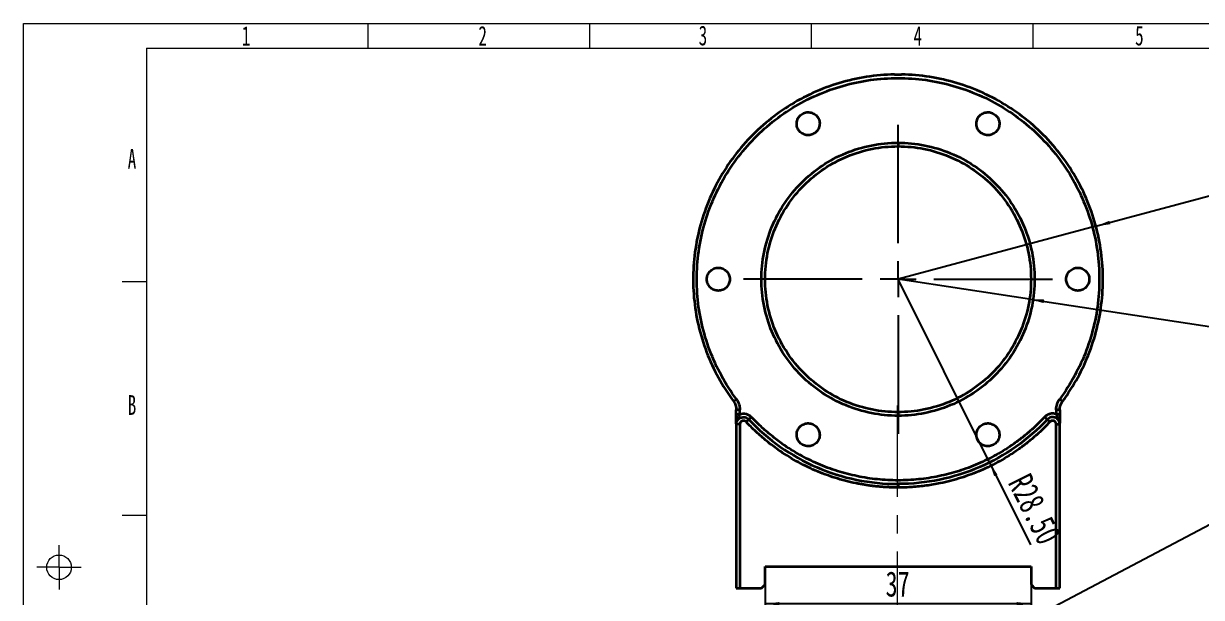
# Model space of a CAD drawing. Header units: millimetres. Extents: x 5 to 292, y 3 to 206.
# Drawn here: x 4.5 to 168.4, y 126.4 to 206.2 of the extents above; entities that cross this region are included whole.
import ezdxf

# ---------------------------------------------------------------- set-up
doc = ezdxf.new("R2010")
doc.units = ezdxf.units.MM
doc.linetypes.add('CENTERX2', pattern=[20.32, 12.7, -2.54, 2.54, -2.54])
doc.layers.add('10', color=7, linetype='Continuous')
doc.layers.add('SLD-0', color=7, linetype='Continuous')
doc.styles.add('SLDTEXTSTYLE1', font='TXT', dxfattribs={"width": 0.7})
doc.styles.add('SLDTEXTSTYLE13', font='TXT', dxfattribs={"width": 0.627273})
doc.styles.add('SLDTEXTSTYLE7', font='TXT', dxfattribs={"width": 0.638186})
doc.dimstyles.new('SLDDIMSTYLE0', dxfattribs={"dimtxt": 3.5, "dimasz": 2, "dimexe": 0, "dimexo": 0.0625, "dimgap": 0.875, "dimtad": 2, "dimrnd": 1e-09, "dimzin": 4, "dimdsep": 46, "dimtxsty": 'SLDTEXTSTYLE1', "dimsah": 1, "dimcen": 0, "dimadec": 0, "dimazin": 1, "dimtfac": 1, "dimtofl": 0, "dimtmove": 0, "dimatfit": 3, "dimfxl": 0, "dimfrac": 2, "dimtolj": 1, "dimtzin": 12, "dimarcsym": 0})
doc.dimstyles.new('SLDDIMSTYLE1', dxfattribs={"dimtxt": 3.5, "dimasz": 2, "dimexe": 0, "dimexo": 0.0625, "dimgap": 0.875, "dimtad": 2, "dimrnd": 1e-09, "dimzin": 12, "dimdsep": 46, "dimtxsty": 'SLDTEXTSTYLE1', "dimsah": 1, "dimcen": 0.09, "dimadec": 0, "dimazin": 3, "dimtfac": 1, "dimtofl": 0, "dimtmove": 0, "dimatfit": 3, "dimfxl": 0, "dimfrac": 2, "dimtolj": 1, "dimtzin": 12, "dimarcsym": 0})
doc.dimstyles.new('SLDDIMSTYLE4', dxfattribs={"dimtxt": 3.5, "dimasz": 2, "dimexe": 0, "dimexo": 0.0625, "dimgap": 0.875, "dimtad": 0, "dimtih": 1, "dimtoh": 1, "dimrnd": 1e-09, "dimzin": 12, "dimdsep": 46, "dimtxsty": 'SLDTEXTSTYLE1', "dimsah": 1, "dimcen": 0, "dimadec": 0, "dimazin": 3, "dimtfac": 1, "dimtofl": 0, "dimtmove": 0, "dimatfit": 3, "dimfxl": 0, "dimfrac": 2, "dimtolj": 1, "dimtzin": 12, "dimarcsym": 0})

# ---------------------------------------------------------------- blocks, each defined once
blk = doc.blocks.new('_D')
at = {"layer": '10'}
for q in [(183.76, 186.09), (126.15, 170.65)]:
    blk.add_line((153.68, 178.03), q, dxfattribs=at)
blk.add_solid([(153.68, 178.03), (155.67, 178.31), (155.54, 178.79)], dxfattribs=at)
at = {"layer": '10', "insert": (173.71, 188.07), "char_height": 3.5, "attachment_point": 1, "rotation": 15, "style": 'SLDTEXTSTYLE1'}
blk.add_mtext('R28.50', dxfattribs=at)
blk = doc.blocks.new('_D_1')
at = {"layer": '10'}
for q in [(126.15, 170.65), (183.27, 162)]:
    blk.add_line((144.44, 167.88), q, dxfattribs=at)
blk.add_solid([(144.44, 167.88), (146.38, 167.33), (146.45, 167.83)], dxfattribs=at)
at = {"layer": '10', "insert": (174.84, 167.83), "char_height": 3.5, "attachment_point": 1, "rotation": 351.3821, "style": 'SLDTEXTSTYLE1'}
blk.add_mtext('R18.50', dxfattribs=at)
blk = doc.blocks.new('_D_2')
at = {"layer": '10'}
for p, q in [((107.65, 128.15), (107.65, 123.47)), ((144.65, 128.15), (144.65, 123.47)), ((144.65, 125.47), (107.65, 125.47))]:
    blk.add_line(p, q, dxfattribs=at)
for points in [[(107.65, 125.47), (109.65, 125.22), (109.65, 125.72)], [(144.65, 125.47), (142.65, 125.72), (142.65, 125.22)]]:
    blk.add_solid(points, dxfattribs=at)
at = {"layer": '10', "insert": (124.42, 129.98), "char_height": 3.5, "attachment_point": 1, "style": 'SLDTEXTSTYLE1'}
blk.add_mtext('37', dxfattribs=at)
blk = doc.blocks.new('_D_3')
at = {"layer": '10'}
for q in [(126.15, 170.65), (144.57, 133.68)]:
    blk.add_line((138.86, 145.14), q, dxfattribs=at)
blk.add_solid([(138.86, 145.14), (139.52, 143.24), (139.97, 143.47)], dxfattribs=at)
at = {"layer": '10', "insert": (144.5, 143.92), "char_height": 3.5, "attachment_point": 1, "rotation": 296.4813, "style": 'SLDTEXTSTYLE1'}
blk.add_mtext('R28.50', dxfattribs=at)
blk = doc.blocks.new('SW_CENTERMARKSYMBOL_0')
at = {"layer": '10', "color": 0}
for p, q in [((0, 5), (0, 21.5)), ((0, 0), (0, 2.5)), ((-5, 0), (-21.5, 0)), ((0, 0), (-2.5, 0)), ((0, 0), (0, -2.5)), ((0, 0), (2.5, 0)), ((5, 0), (21.5, 0)), ((0, -5), (0, -21.5))]:
    blk.add_line(p, q, dxfattribs=at)
blk = doc.blocks.new('SW_SYMBOL_HOLE_DEPTH')
at = {"layer": '10', "color": 0}
for p, q in [((0, 875), (800, 875)), ((400, 875), (400, 75)), ((100, 555), (400, 75)), ((700, 555), (400, 75))]:
    blk.add_line(p, q, dxfattribs=at)
blk = doc.blocks.new('_D_12')
at = {"layer": '10'}
for p, q in [((137.61, 119.71), (169.58, 136.56)), ((169.58, 136.56), (196.9, 136.56)), ((136.5, 119.13), (137.61, 119.71))]:
    blk.add_line(p, q, dxfattribs=at)
blk.add_solid([(137.61, 119.71), (139.5, 120.43), (139.26, 120.87)], dxfattribs=at)
at = {"layer": '10', "xscale": 0.004511737089201878, "yscale": 0.004511737089201878, "zscale": 0.004511737089201878}
for p in [(189.94, 141.6), (186.27, 137.08)]:
    blk.add_blockref('SW_SYMBOL_HOLE_DEPTH', p, dxfattribs=at)
at = {"layer": '10', "char_height": 3.5, "attachment_point": 1}
for s, insert, style in [('2 x M3 - 6H', (170.83, 145.59), 'SLDTEXTSTYLE13'), ('6', (195.15, 145.59), 'SLDTEXTSTYLE1'), ('%%c', (176.02, 141.09), 'SLDTEXTSTYLE1'), ('2.5', (180.14, 141.07), 'SLDTEXTSTYLE1'), ('5', (190.17, 141.07), 'SLDTEXTSTYLE1')]:
    blk.add_mtext(s, dxfattribs=dict(at, insert=insert, style=style))

msp = doc.modelspace()

# ---------------------------------------------------------------- linework, layer by layer
at = {"color": 7, "linetype": 'Continuous', "lineweight": 35}
for p, q in [((125.647, 199.124), (125.647, 199.149)), ((126.647, 199.149), (126.647, 199.124)), ((126.147, 189.654), (126.147, 189.154)), ((103.253, 153.679), (103.655, 153.977)), ((104.147, 152.488), (103.647, 152.488)), ((103.647, 151.869), (103.647, 152.488)), ((104.147, 151.869), (104.147, 152.488)), ((148.147, 152.488), (148.147, 151.869)), ((148.647, 152.488), (148.147, 152.488)), ((148.639, 153.977), (149.04, 153.679)), ((148.647, 152.488), (148.647, 151.869)), ((103.647, 151.869), (104.147, 151.869)), ((105.011, 150.797), (105.376, 151.139)), ((126.147, 152.154), (126.147, 151.654)), ((146.918, 151.139), (147.282, 150.797)), ((148.147, 151.869), (148.647, 151.869)), ((104.147, 150.455), (103.647, 150.455)), ((103.647, 150.455), (103.647, 127.654)), ((104.147, 150.455), (104.147, 127.654)), ((148.147, 127.654), (148.147, 150.455)), ((148.147, 150.455), (148.647, 150.455)), ((148.647, 127.654), (148.647, 150.455)), ((126.147, 142.154), (126.147, 141.654)), ((107.647, 130.654), (144.647, 130.654)), ((107.647, 128.154), (107.647, 130.654)), ((144.647, 130.654), (144.647, 128.154)), ((107.147, 127.654), (107.647, 128.154)), ((144.647, 128.154), (145.147, 127.654)), ((103.647, 127.654), (104.147, 127.654)), ((104.147, 127.654), (107.147, 127.654)), ((145.147, 127.654), (148.147, 127.654)), ((148.147, 127.654), (148.647, 127.654))]:
    msp.add_line(p, q, dxfattribs=at)
for points, knots in [([(125.647, 199.149), (123.045, 199.104), (120.45, 198.699), (115.465, 197.204), (113.076, 196.113), (108.681, 193.325), (106.677, 191.628), (103.2, 187.755), (101.729, 185.58), (99.43, 180.911), (98.602, 178.418), (97.651, 173.302), (97.528, 170.678), (97.997, 165.495), (98.588, 162.936), (100.442, 158.073), (101.703, 155.769), (103.253, 153.679)], [0, 0, 0, 0, 0.125, 0.125, 0.25, 0.25, 0.375, 0.375, 0.5, 0.5, 0.625, 0.625, 0.75, 0.75, 0.875, 0.875, 1, 1, 1, 1]), ([(103.655, 153.977), (102.12, 156.047), (100.873, 158.33), (99.048, 163.15), (98.471, 165.686), (98.029, 170.821), (98.165, 173.419), (99.14, 178.48), (99.978, 180.943), (102.296, 185.546), (103.774, 187.687), (107.259, 191.484), (109.265, 193.14), (113.653, 195.844), (116.034, 196.891), (120.993, 198.296), (123.57, 198.654), (128.724, 198.654), (131.3, 198.296), (136.259, 196.891), (138.641, 195.844), (143.028, 193.14), (145.034, 191.484), (148.519, 187.687), (149.998, 185.546), (152.315, 180.943), (153.154, 178.48), (154.129, 173.419), (154.265, 170.821), (153.823, 165.686), (153.245, 163.15), (151.421, 158.33), (150.173, 156.047), (148.639, 153.977)], [0, 0, 0, 0, 0.0625, 0.0625, 0.125, 0.125, 0.1875, 0.1875, 0.25, 0.25, 0.3125, 0.3125, 0.375, 0.375, 0.4375, 0.4375, 0.5, 0.5, 0.5625, 0.5625, 0.625, 0.625, 0.6875, 0.6875, 0.75, 0.75, 0.8125, 0.8125, 0.875, 0.875, 0.9375, 0.9375, 1, 1, 1, 1]), ([(149.04, 153.679), (150.59, 155.769), (151.852, 158.073), (153.705, 162.936), (154.296, 165.495), (154.765, 170.678), (154.643, 173.302), (153.692, 178.418), (152.864, 180.911), (150.565, 185.58), (149.093, 187.755), (145.617, 191.628), (143.612, 193.325), (139.218, 196.113), (136.828, 197.204), (131.844, 198.699), (129.248, 199.104), (126.647, 199.149)], [0, 0, 0, 0, 0.125, 0.125, 0.25, 0.25, 0.375, 0.375, 0.5, 0.5, 0.625, 0.625, 0.75, 0.75, 0.875, 0.875, 1, 1, 1, 1]), ([(114.447, 190.919), (114.265, 190.814), (114.063, 190.745), (113.648, 190.691), (113.435, 190.705), (113.03, 190.813), (112.839, 190.907), (112.507, 191.162), (112.366, 191.323), (112.156, 191.686), (112.088, 191.888), (112.033, 192.303), (112.047, 192.516), (112.155, 192.921), (112.25, 193.112), (112.505, 193.444), (112.665, 193.585), (112.847, 193.69)], [0, 0, 0, 0, 0.125, 0.125, 0.25, 0.25, 0.375, 0.375, 0.5, 0.5, 0.625, 0.625, 0.75, 0.75, 0.875, 0.875, 1, 1, 1, 1]), ([(112.847, 193.69), (113.028, 193.795), (113.23, 193.863), (113.646, 193.918), (113.859, 193.904), (114.263, 193.796), (114.455, 193.701), (114.787, 193.446), (114.928, 193.286), (115.137, 192.923), (115.206, 192.721), (115.26, 192.305), (115.246, 192.092), (115.138, 191.688), (115.044, 191.496), (114.789, 191.164), (114.628, 191.023), (114.447, 190.919)], [0, 0, 0, 0, 0.125, 0.125, 0.25, 0.25, 0.375, 0.375, 0.5, 0.5, 0.625, 0.625, 0.75, 0.75, 0.875, 0.875, 1, 1, 1, 1]), ([(137.847, 190.919), (137.665, 191.023), (137.505, 191.164), (137.25, 191.496), (137.155, 191.688), (137.047, 192.092), (137.033, 192.305), (137.088, 192.721), (137.156, 192.923), (137.366, 193.286), (137.507, 193.446), (137.839, 193.701), (138.03, 193.796), (138.435, 193.904), (138.648, 193.918), (139.063, 193.863), (139.265, 193.795), (139.447, 193.69)], [0, 0, 0, 0, 0.125, 0.125, 0.25, 0.25, 0.375, 0.375, 0.5, 0.5, 0.625, 0.625, 0.75, 0.75, 0.875, 0.875, 1, 1, 1, 1]), ([(139.447, 193.69), (139.628, 193.585), (139.789, 193.444), (140.044, 193.112), (140.138, 192.921), (140.246, 192.516), (140.26, 192.303), (140.206, 191.888), (140.137, 191.686), (139.928, 191.323), (139.787, 191.162), (139.455, 190.907), (139.263, 190.813), (138.859, 190.705), (138.646, 190.691), (138.23, 190.745), (138.028, 190.814), (137.847, 190.919)], [0, 0, 0, 0, 0.125, 0.125, 0.25, 0.25, 0.375, 0.375, 0.5, 0.5, 0.625, 0.625, 0.75, 0.75, 0.875, 0.875, 1, 1, 1, 1]), ([(126.147, 151.654), (124.903, 151.654), (123.66, 151.776), (121.22, 152.261), (120.025, 152.624), (117.727, 153.576), (116.625, 154.165), (114.557, 155.547), (113.591, 156.339), (111.832, 158.098), (111.04, 159.064), (109.658, 161.132), (109.069, 162.234), (108.117, 164.532), (107.754, 165.727), (107.269, 168.167), (107.147, 169.41), (107.147, 171.897), (107.269, 173.141), (107.754, 175.58), (108.117, 176.776), (109.069, 179.074), (109.658, 180.176), (111.04, 182.243), (111.832, 183.209), (113.591, 184.968), (114.557, 185.761), (116.625, 187.142), (117.727, 187.731), (120.025, 188.683), (121.22, 189.046), (123.66, 189.531), (124.903, 189.654), (126.147, 189.654)], [0, 0, 0, 0, 0.0625, 0.0625, 0.125, 0.125, 0.1875, 0.1875, 0.25, 0.25, 0.3125, 0.3125, 0.375, 0.375, 0.4375, 0.4375, 0.5, 0.5, 0.5625, 0.5625, 0.625, 0.625, 0.6875, 0.6875, 0.75, 0.75, 0.8125, 0.8125, 0.875, 0.875, 0.9375, 0.9375, 1, 1, 1, 1]), ([(126.147, 152.154), (124.936, 152.154), (123.725, 152.273), (121.35, 152.745), (120.186, 153.099), (117.948, 154.025), (116.875, 154.599), (114.862, 155.944), (113.921, 156.716), (112.209, 158.428), (111.437, 159.369), (110.092, 161.382), (109.518, 162.455), (108.592, 164.693), (108.238, 165.857), (107.766, 168.232), (107.647, 169.443), (107.647, 171.864), (107.766, 173.075), (108.238, 175.45), (108.592, 176.615), (109.518, 178.852), (110.092, 179.925), (111.437, 181.938), (112.209, 182.879), (113.921, 184.591), (114.862, 185.363), (116.875, 186.709), (117.948, 187.282), (120.186, 188.209), (121.35, 188.562), (123.725, 189.034), (124.936, 189.154), (126.147, 189.154)], [0, 0, 0, 0, 0.0625, 0.0625, 0.125, 0.125, 0.1875, 0.1875, 0.25, 0.25, 0.3125, 0.3125, 0.375, 0.375, 0.4375, 0.4375, 0.5, 0.5, 0.5625, 0.5625, 0.625, 0.625, 0.6875, 0.6875, 0.75, 0.75, 0.8125, 0.8125, 0.875, 0.875, 0.9375, 0.9375, 1, 1, 1, 1]), ([(126.147, 189.654), (127.39, 189.654), (128.634, 189.531), (131.073, 189.046), (132.269, 188.683), (134.567, 187.731), (135.669, 187.142), (137.737, 185.761), (138.702, 184.968), (140.461, 183.209), (141.254, 182.243), (142.636, 180.176), (143.225, 179.074), (144.176, 176.776), (144.539, 175.58), (145.024, 173.141), (145.147, 171.897), (145.147, 169.41), (145.024, 168.167), (144.539, 165.727), (144.176, 164.532), (143.225, 162.234), (142.636, 161.132), (141.254, 159.064), (140.461, 158.098), (138.702, 156.339), (137.737, 155.547), (135.669, 154.165), (134.567, 153.576), (132.269, 152.624), (131.073, 152.261), (128.634, 151.776), (127.39, 151.654), (126.147, 151.654)], [0, 0, 0, 0, 0.0625, 0.0625, 0.125, 0.125, 0.1875, 0.1875, 0.25, 0.25, 0.3125, 0.3125, 0.375, 0.375, 0.4375, 0.4375, 0.5, 0.5, 0.5625, 0.5625, 0.625, 0.625, 0.6875, 0.6875, 0.75, 0.75, 0.8125, 0.8125, 0.875, 0.875, 0.9375, 0.9375, 1, 1, 1, 1]), ([(126.147, 189.154), (127.358, 189.154), (128.568, 189.034), (130.943, 188.562), (132.108, 188.209), (134.345, 187.282), (135.418, 186.709), (137.432, 185.363), (138.372, 184.591), (140.084, 182.879), (140.856, 181.938), (142.202, 179.925), (142.775, 178.852), (143.702, 176.615), (144.055, 175.45), (144.527, 173.075), (144.647, 171.864), (144.647, 169.443), (144.527, 168.232), (144.055, 165.857), (143.702, 164.693), (142.775, 162.455), (142.202, 161.382), (140.856, 159.369), (140.084, 158.428), (138.372, 156.716), (137.432, 155.944), (135.418, 154.599), (134.345, 154.025), (132.108, 153.099), (130.943, 152.745), (128.568, 152.273), (127.358, 152.154), (126.147, 152.154)], [0, 0, 0, 0, 0.0625, 0.0625, 0.125, 0.125, 0.1875, 0.1875, 0.25, 0.25, 0.3125, 0.3125, 0.375, 0.375, 0.4375, 0.4375, 0.5, 0.5, 0.5625, 0.5625, 0.625, 0.625, 0.6875, 0.6875, 0.75, 0.75, 0.8125, 0.8125, 0.875, 0.875, 0.9375, 0.9375, 1, 1, 1, 1]), ([(99.547, 170.654), (99.547, 170.863), (99.588, 171.072), (99.749, 171.459), (99.867, 171.637), (100.163, 171.933), (100.341, 172.052), (100.728, 172.212), (100.937, 172.254), (101.356, 172.254), (101.566, 172.212), (101.953, 172.052), (102.13, 171.933), (102.426, 171.637), (102.545, 171.459), (102.705, 171.072), (102.747, 170.863), (102.747, 170.654)], [0, 0, 0, 0, 0.125, 0.125, 0.25, 0.25, 0.375, 0.375, 0.5, 0.5, 0.625, 0.625, 0.75, 0.75, 0.875, 0.875, 1, 1, 1, 1]), ([(149.547, 170.654), (149.547, 170.863), (149.588, 171.072), (149.749, 171.459), (149.867, 171.637), (150.163, 171.933), (150.341, 172.052), (150.728, 172.212), (150.937, 172.254), (151.356, 172.254), (151.566, 172.212), (151.953, 172.052), (152.13, 171.933), (152.426, 171.637), (152.545, 171.459), (152.705, 171.072), (152.747, 170.863), (152.747, 170.654)], [0, 0, 0, 0, 0.125, 0.125, 0.25, 0.25, 0.375, 0.375, 0.5, 0.5, 0.625, 0.625, 0.75, 0.75, 0.875, 0.875, 1, 1, 1, 1]), ([(102.747, 170.654), (102.747, 170.444), (102.705, 170.235), (102.545, 169.848), (102.426, 169.67), (102.13, 169.374), (101.953, 169.256), (101.566, 169.095), (101.356, 169.054), (100.937, 169.054), (100.728, 169.095), (100.341, 169.256), (100.163, 169.374), (99.867, 169.67), (99.749, 169.848), (99.588, 170.235), (99.547, 170.444), (99.547, 170.654)], [0, 0, 0, 0, 0.125, 0.125, 0.25, 0.25, 0.375, 0.375, 0.5, 0.5, 0.625, 0.625, 0.75, 0.75, 0.875, 0.875, 1, 1, 1, 1]), ([(152.747, 170.654), (152.747, 170.444), (152.705, 170.235), (152.545, 169.848), (152.426, 169.67), (152.13, 169.374), (151.953, 169.256), (151.566, 169.095), (151.356, 169.054), (150.937, 169.054), (150.728, 169.095), (150.341, 169.256), (150.163, 169.374), (149.867, 169.67), (149.749, 169.848), (149.588, 170.235), (149.547, 170.444), (149.547, 170.654)], [0, 0, 0, 0, 0.125, 0.125, 0.25, 0.25, 0.375, 0.375, 0.5, 0.5, 0.625, 0.625, 0.75, 0.75, 0.875, 0.875, 1, 1, 1, 1]), ([(103.655, 153.977), (103.813, 153.763), (103.937, 153.524), (104.104, 153.019), (104.147, 152.754), (104.147, 152.488)], [0, 0, 0, 0, 0.5, 0.5, 1, 1, 1, 1]), ([(148.147, 152.488), (148.147, 152.754), (148.189, 153.019), (148.356, 153.524), (148.48, 153.763), (148.639, 153.977)], [0, 0, 0, 0, 0.5, 0.5, 1, 1, 1, 1]), ([(103.647, 150.6), (103.647, 150.615), (103.647, 150.688), (103.647, 150.835), (103.647, 151.09), (103.647, 151.435), (103.647, 151.728), (103.647, 151.869)], [0, 0, 0, 0, 0.0497721, 0.2416262, 0.437081, 0.7297952, 1, 1, 1, 1]), ([(103.647, 150.455), (103.647, 150.654), (103.708, 150.852), (103.931, 151.181), (104.094, 151.311), (104.463, 151.458), (104.671, 151.474), (105.059, 151.387), (105.239, 151.284), (105.376, 151.139)], [0, 0, 0, 0, 0.25, 0.25, 0.5, 0.5, 0.75, 0.75, 1, 1, 1, 1]), ([(103.717, 150.837), (103.723, 150.875), (103.751, 151.055), (103.906, 151.303), (104.057, 151.595), (104.12, 151.786), (104.147, 151.869)], [0, 0, 0, 0, 0.1042403, 0.4897954, 0.7799541, 1, 1, 1, 1]), ([(104.147, 151.869), (104.419, 151.965), (104.72, 151.981), (105.282, 151.844), (105.542, 151.692), (105.74, 151.482)], [0, 0, 0, 0, 0.5, 0.5, 1, 1, 1, 1]), ([(105.011, 150.797), (104.993, 150.815), (104.958, 150.85), (104.896, 150.891), (104.828, 150.923), (104.733, 150.951), (104.607, 150.962), (104.46, 150.926), (104.329, 150.852), (104.228, 150.74), (104.159, 150.604), (104.151, 150.505), (104.147, 150.455)], [0, 0, 0, 0, 0.0632571, 0.1251388, 0.1870808, 0.2505148, 0.3751883, 0.5003394, 0.6250129, 0.750164, 0.8749628, 1, 1, 1, 1]), ([(126.147, 141.654), (125.967, 141.655), (125.607, 141.657), (125.069, 141.672), (124.531, 141.697), (123.995, 141.732), (123.459, 141.776), (122.925, 141.831), (122.391, 141.896), (121.858, 141.971), (121.327, 142.055), (120.796, 142.15), (119.476, 142.41), (117.389, 142.954), (114.613, 143.992), (111.955, 145.304), (110.003, 146.533), (108.674, 147.501), (107.896, 148.109), (107.141, 148.742), (106.407, 149.401), (105.695, 150.084), (105.239, 150.559), (105.011, 150.797)], [0, 0, 0, 0, 0.0227892, 0.0455435, 0.0682706, 0.0909785, 0.113675, 0.136368, 0.1590653, 0.1817747, 0.2045042, 0.2272615, 0.2500546, 0.3750177, 0.5000042, 0.6249673, 0.7499537, 0.7917056, 0.8333619, 0.874971, 0.9165815, 0.9582417, 1, 1, 1, 1]), ([(105.74, 151.482), (105.645, 151.392), (105.55, 151.303), (105.415, 151.176), (105.376, 151.139), (105.376, 151.139)], [0, 0, 0, 0, 0.5, 0.5, 1, 1, 1, 1]), ([(105.376, 151.139), (106.703, 149.726), (108.176, 148.449), (111.35, 146.219), (113.051, 145.266), (116.611, 143.726), (118.47, 143.139), (122.268, 142.352), (124.207, 142.154), (126.147, 142.154)], [0, 0, 0, 0, 0.25, 0.25, 0.5, 0.5, 0.75, 0.75, 1, 1, 1, 1]), ([(146.554, 151.482), (146.434, 151.356), (146.195, 151.104), (145.828, 150.735), (145.455, 150.373), (145.076, 150.019), (144.69, 149.672), (144.298, 149.332), (143.9, 148.999), (143.496, 148.674), (143.085, 148.356), (142.667, 148.045), (141.611, 147.288), (139.849, 146.179), (137.283, 144.911), (134.603, 143.909), (131.833, 143.188), (129.005, 142.75), (126.147, 142.605), (123.289, 142.75), (120.461, 143.188), (117.691, 143.909), (115.01, 144.911), (112.445, 146.179), (110.56, 147.365), (109.276, 148.3), (108.526, 148.886), (107.796, 149.498), (107.088, 150.134), (106.4, 150.793), (105.96, 151.252), (105.74, 151.482)], [0, 0, 0, 0, 0.0113957, 0.022774, 0.0341387, 0.0454938, 0.0568431, 0.0681908, 0.0795405, 0.0908964, 0.1022623, 0.1136422, 0.1250399, 0.1875275, 0.2500273, 0.3125149, 0.3750147, 0.4375023, 0.5000021, 0.5624897, 0.6249895, 0.6874771, 0.7499769, 0.8124645, 0.8749643, 0.8958422, 0.9166725, 0.9374791, 0.9582865, 0.9791187, 1, 1, 1, 1]), ([(146.918, 151.139), (145.59, 149.726), (144.117, 148.449), (140.944, 146.219), (139.242, 145.266), (135.683, 143.726), (133.824, 143.139), (130.025, 142.352), (128.086, 142.154), (126.147, 142.154)], [0, 0, 0, 0, 0.25, 0.25, 0.5, 0.5, 0.75, 0.75, 1, 1, 1, 1]), ([(147.282, 150.797), (147.158, 150.667), (146.911, 150.406), (146.531, 150.024), (146.145, 149.649), (145.752, 149.282), (145.353, 148.922), (144.947, 148.57), (144.534, 148.226), (144.115, 147.889), (143.689, 147.559), (143.257, 147.237), (142.163, 146.454), (140.338, 145.305), (137.681, 143.992), (134.905, 142.954), (132.673, 142.373), (131.056, 142.066), (130.081, 141.916), (129.102, 141.799), (128.12, 141.715), (127.135, 141.663), (126.476, 141.657), (126.147, 141.654)], [0, 0, 0, 0, 0.02278918, 0.04554345, 0.06827063, 0.09097854, 0.11367504, 0.13636798, 0.15906525, 0.1817747, 0.20450419, 0.22726155, 0.25005457, 0.3750177, 0.50000416, 0.62496729, 0.74995374, 0.79170556, 0.8333619, 0.87497105, 0.9165815, 0.95824172, 1, 1, 1, 1]), ([(148.147, 151.869), (148.112, 151.88), (148.044, 151.903), (147.938, 151.927), (147.831, 151.945), (147.687, 151.957), (147.506, 151.953), (147.292, 151.917), (147.084, 151.851), (146.89, 151.755), (146.709, 151.634), (146.605, 151.532), (146.554, 151.482)], [0, 0, 0, 0, 0.0626345, 0.1249805, 0.1873666, 0.2501208, 0.3749405, 0.50008, 0.6248997, 0.7500391, 0.8749397, 1, 1, 1, 1]), ([(146.918, 151.139), (146.918, 151.139), (146.879, 151.176), (146.744, 151.303), (146.649, 151.392), (146.554, 151.482)], [0, 0, 0, 0, 0.5, 0.5, 1, 1, 1, 1]), ([(148.647, 150.455), (148.647, 150.654), (148.586, 150.852), (148.362, 151.181), (148.2, 151.311), (147.83, 151.458), (147.623, 151.474), (147.235, 151.387), (147.054, 151.284), (146.918, 151.139)], [0, 0, 0, 0, 0.25, 0.25, 0.5, 0.5, 0.75, 0.75, 1, 1, 1, 1]), ([(148.147, 150.455), (148.146, 150.48), (148.144, 150.53), (148.127, 150.602), (148.1, 150.672), (148.05, 150.758), (147.965, 150.851), (147.834, 150.926), (147.687, 150.962), (147.537, 150.949), (147.394, 150.898), (147.319, 150.831), (147.282, 150.797)], [0, 0, 0, 0, 0.0632571, 0.1251388, 0.1870808, 0.2505148, 0.3751883, 0.5003394, 0.6250129, 0.750164, 0.8749628, 1, 1, 1, 1]), ([(148.147, 151.869), (148.174, 151.786), (148.237, 151.593), (148.389, 151.301), (148.543, 151.053), (148.571, 150.874), (148.577, 150.836)], [0, 0, 0, 0, 0.2215487, 0.5131643, 0.8963494, 1, 1, 1, 1]), ([(148.647, 151.869), (148.647, 151.727), (148.647, 151.51), (148.647, 151.244), (148.647, 151.033), (148.647, 150.833), (148.647, 150.687), (148.647, 150.614), (148.647, 150.599)], [0, 0, 0, 0, 0.2716322, 0.4163663, 0.5657946, 0.7601071, 0.9500069, 1, 1, 1, 1]), ([(112.847, 147.617), (112.665, 147.722), (112.505, 147.863), (112.25, 148.195), (112.155, 148.387), (112.047, 148.791), (112.033, 149.004), (112.088, 149.42), (112.156, 149.622), (112.366, 149.984), (112.507, 150.145), (112.839, 150.4), (113.03, 150.494), (113.435, 150.603), (113.648, 150.617), (114.063, 150.562), (114.265, 150.493), (114.447, 150.389)], [0, 0, 0, 0, 0.125, 0.125, 0.25, 0.25, 0.375, 0.375, 0.5, 0.5, 0.625, 0.625, 0.75, 0.75, 0.875, 0.875, 1, 1, 1, 1]), ([(114.447, 150.389), (114.628, 150.284), (114.789, 150.143), (115.044, 149.811), (115.138, 149.619), (115.246, 149.215), (115.26, 149.002), (115.206, 148.587), (115.137, 148.384), (114.928, 148.022), (114.787, 147.861), (114.455, 147.606), (114.263, 147.512), (113.859, 147.403), (113.646, 147.389), (113.23, 147.444), (113.028, 147.513), (112.847, 147.617)], [0, 0, 0, 0, 0.125, 0.125, 0.25, 0.25, 0.375, 0.375, 0.5, 0.5, 0.625, 0.625, 0.75, 0.75, 0.875, 0.875, 1, 1, 1, 1]), ([(139.447, 147.617), (139.265, 147.513), (139.063, 147.444), (138.648, 147.389), (138.435, 147.403), (138.03, 147.512), (137.839, 147.606), (137.507, 147.861), (137.366, 148.022), (137.156, 148.384), (137.088, 148.587), (137.033, 149.002), (137.047, 149.215), (137.155, 149.619), (137.25, 149.811), (137.505, 150.143), (137.665, 150.284), (137.847, 150.389)], [0, 0, 0, 0, 0.125, 0.125, 0.25, 0.25, 0.375, 0.375, 0.5, 0.5, 0.625, 0.625, 0.75, 0.75, 0.875, 0.875, 1, 1, 1, 1]), ([(137.847, 150.389), (138.028, 150.493), (138.23, 150.562), (138.646, 150.617), (138.859, 150.603), (139.263, 150.494), (139.455, 150.4), (139.787, 150.145), (139.928, 149.984), (140.137, 149.622), (140.206, 149.42), (140.26, 149.004), (140.246, 148.791), (140.138, 148.387), (140.044, 148.195), (139.789, 147.863), (139.628, 147.722), (139.447, 147.617)], [0, 0, 0, 0, 0.125, 0.125, 0.25, 0.25, 0.375, 0.375, 0.5, 0.5, 0.625, 0.625, 0.75, 0.75, 0.875, 0.875, 1, 1, 1, 1])]:
    msp.add_open_spline(points, degree=3, knots=knots, dxfattribs=at)
for points in [[(126.647, 199.124), (126.48, 199.124), (126.147, 199.124), (125.813, 199.124), (125.647, 199.124)], [(103.253, 153.679), (103.507, 153.337), (103.647, 152.913), (103.647, 152.488)], [(148.647, 152.488), (148.647, 152.913), (148.787, 153.337), (149.04, 153.679)]]:
    msp.add_open_spline(points, degree=3, dxfattribs=at)
at = {"layer": '10', "linetype": 'CENTERX2', "lineweight": 18}
msp.add_line((126.005, 153.053), (126.005, 87.209), dxfattribs=at)
at = {"layer": 'SLD-0', "color": 179, "linetype": 'Continuous', "lineweight": 18}
for p, q in [((4.5, 2.8), (4.5, 206.245)), ((4.5, 206.245), (292.2, 206.245)), ((52.45, 202.82), (52.45, 206.245)), ((83.275, 202.82), (83.275, 206.245)), ((114.1, 202.82), (114.1, 206.245)), ((144.925, 202.82), (144.925, 206.245)), ((144.925, 202.82), (144.925, 206.245)), ((21.625, 202.82), (288.775, 202.82)), ((21.625, 202.82), (21.625, 6.225)), ((21.625, 170.282), (18.2, 170.282)), ((21.625, 137.745), (18.2, 137.745)), ((9.432, 130.553), (9.432, 133.635)), ((9.432, 130.553), (6.35, 130.553)), ((9.432, 130.553), (12.515, 130.553)), ((9.432, 130.553), (9.432, 127.47))]:
    msp.add_line(p, q, dxfattribs=at)
msp.add_circle((9.432, 130.553), 1.712, dxfattribs=at)

# ---------------------------------------------------------------- block references
at = {"layer": '10'}
msp.add_blockref('SW_CENTERMARKSYMBOL_0', (126.147, 170.654), dxfattribs=at)

# ---------------------------------------------------------------- texts
at = {"layer": 'SLD-0', "char_height": 2.74, "attachment_point": 1, "style": 'SLDTEXTSTYLE7'}
for s, insert in [('1', (34.855, 205.906)), ('2', (67.771, 205.906)), ('3', (98.414, 205.953)), ('4', (128.3, 205.895)), ('5', (159.125, 205.942)), ('A', (18.988, 188.766)), ('B', (18.988, 154.515))]:
    msp.add_mtext(s, dxfattribs=dict(at, insert=insert))

# ---------------------------------------------------------------- dimensions: what is measured, and where the dimension line sits
at = {"layer": '10'}
for mpoint, picture, middle in [((153.676, 178.03), '_D', (179.361, 184.912)), ((144.438, 167.882), '_D_1', (178.76, 162.68)), ((138.855, 145.144), '_D_3', (142.545, 137.737))]:
    dim = msp.add_radius_dim(center=(126.147, 170.654), mpoint=mpoint, dimstyle='SLDDIMSTYLE0', dxfattribs=at)
    dim.commit()
    dim.dimension.update_dxf_attribs({"geometry": picture, "text_midpoint": middle, "dimtype": 164})
dim = msp.add_radius_dim(center=(136.505, 119.131), mpoint=(137.611, 119.714), text='2 x M3 - 6H {\\fGDT;x} 6\\P%%c2.5 {\\fGDT;x}5', dimstyle='SLDDIMSTYLE4', override={"dimpost": '<>'}, dxfattribs=at)
dim.commit()
dim.dimension.update_dxf_attribs({"geometry": '_D_12', "text_midpoint": (183.866, 141.077), "dimtype": 164})
dim = msp.add_linear_dim(base=(107.647, 125.472), p1=(144.647, 128.154), p2=(107.647, 128.154), dimstyle='SLDDIMSTYLE1', dxfattribs=at)
dim.commit()
dim.dimension.update_dxf_attribs({"geometry": '_D_2', "text_midpoint": (125.953, 125.472), "dimtype": 160})

doc.saveas('drawing.dxf')
